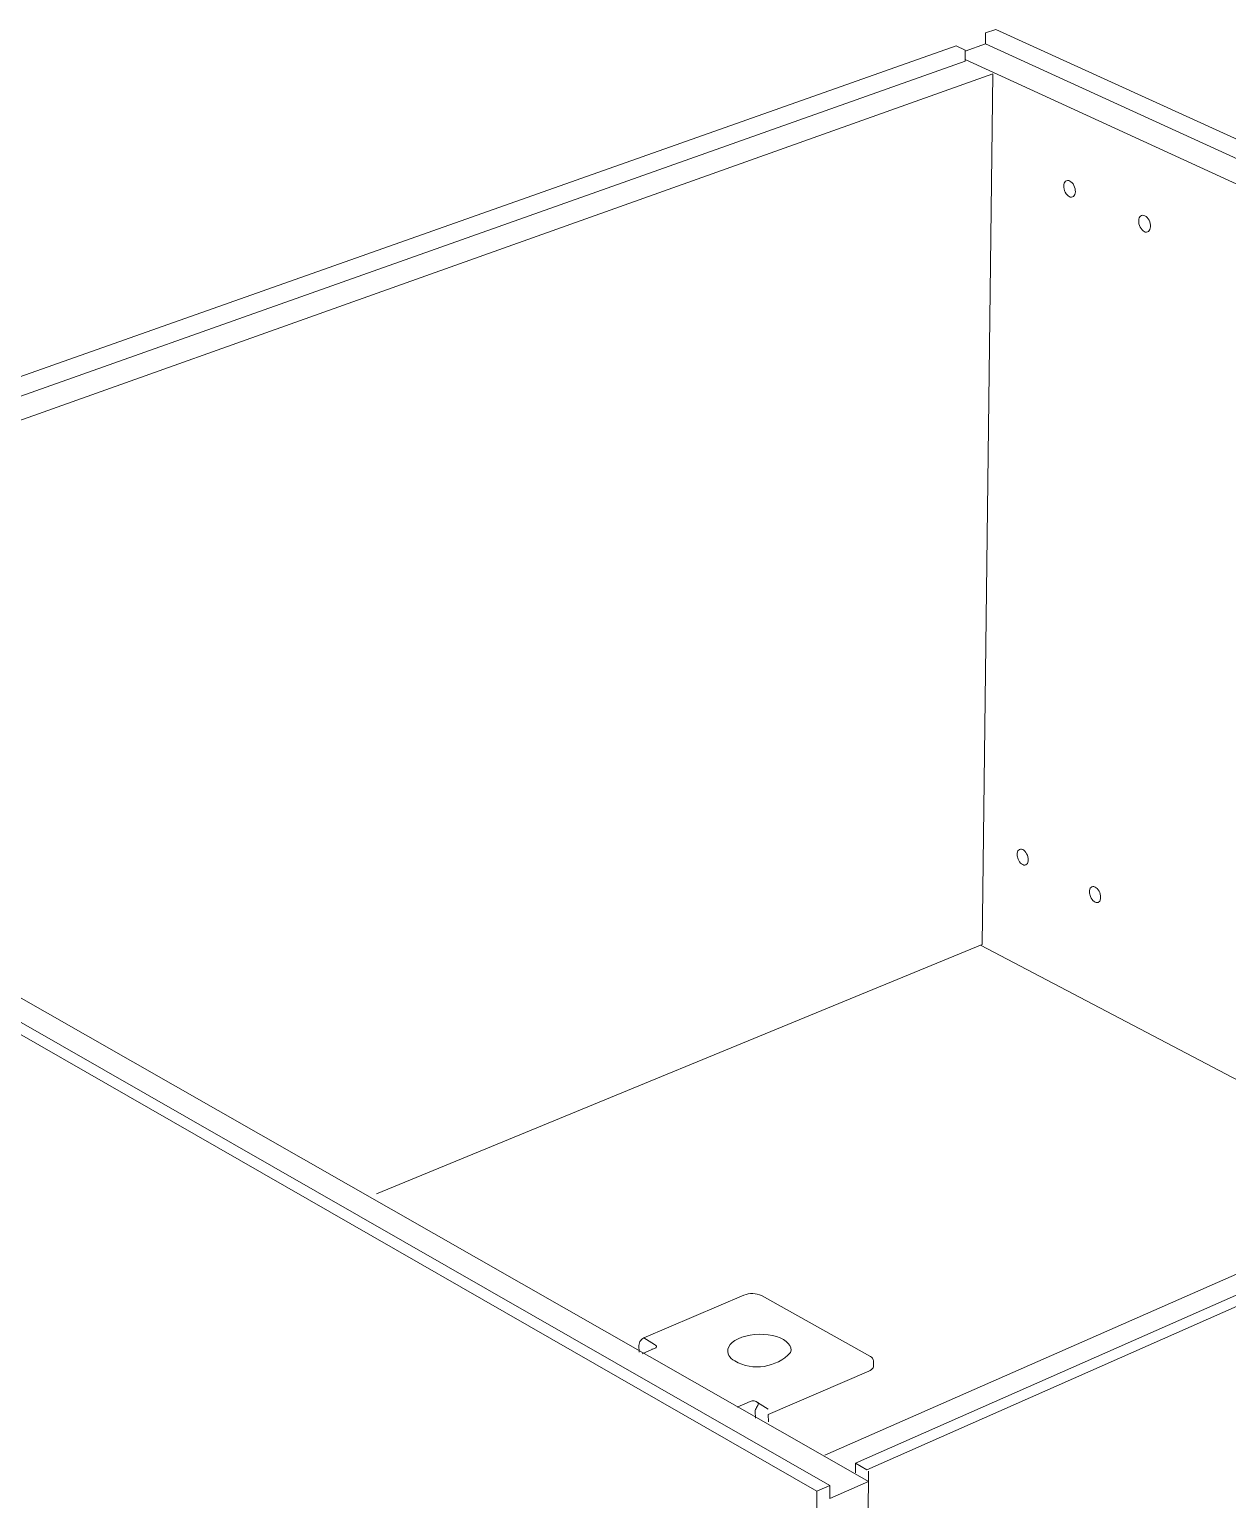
# Model space of a CAD drawing. Header units: metres. Extents: x -11.5 to 7.4, y -3.8 to 5.9.
# Drawn here: x 5.6079 to 5.7458, y 0.9827 to 1.1518 of the extents above; entities that cross this region are included whole.
import ezdxf

# ---------------------------------------------------------------- set-up
doc = ezdxf.new("R2010")
doc.units = ezdxf.units.M
doc.header["$MEASUREMENT"] = 0
doc.layers.add('PDF7_Geometry_Num_Penna__7_Num_Penna__7', color=7, linetype='Continuous', lineweight=18)

msp = doc.modelspace()

# ---------------------------------------------------------------- linework, layer by layer
at = {"layer": 'PDF7_Geometry_Num_Penna__7_Num_Penna__7', "color": 7, "linetype": 'Continuous', "lineweight": 18, "flags": 128}
for points in [[(5.717941866976606, 1.151412044870809), (5.719108947922885, 1.151821137455134)], [(5.896446652008487, 1.071097219666775), (5.719109316474761, 1.151821137455134)], [(5.715615076121606, 1.149443854992882), (5.714549961194846, 1.14993034347154), (5.53073716916867, 1.084975532026776), (5.53080228000041, 1.083946043781533)], [(5.715615076121606, 1.149326901197002), (5.717924667888976, 1.150143857859396), (5.717941866976606, 1.151411676318931)], [(5.717925159291481, 1.150143366456892), (5.895167899843242, 1.069197089035609)], [(5.532183121035796, 1.083144689148631), (5.715597877033979, 1.148167068437655)], [(5.715598245585856, 1.148167436989532), (5.715615444673483, 1.149443854992882)], [(5.715598245585856, 1.148354538492813), (5.888871682414015, 1.068891068126432)], [(5.53528792490477, 1.081388908002927), (5.71878499082232, 1.146708585806684)], [(5.71878474512107, 1.146709077209189), (5.717550096330534, 1.046561246955993)], [(5.524912206740487, 1.083210168532249), (5.698524711296198, 0.9836950190025622)], [(5.700022383276835, 0.9843663976732362), (5.527895142788546, 1.082839773895088)], [(5.699185033410538, 0.987824519942369), (5.53526175772145, 1.081281905107746)], [(5.88618850189321, 1.069921539176682), (5.699449407957527, 0.9878204658717129)], [(5.888652025494862, 1.068796104592592), (5.702991560054791, 0.9869137054017685)], [(5.891557197096713, 1.068890945275808), (5.70430090202589, 0.9861633337786255)], [(5.71755021918116, 1.046561861209123), (5.647875486688397, 1.017893439143513)], [(5.717370243014182, 1.046484465314791), (5.770022792778922, 1.018846760000683)], [(5.678062219639802, 1.000447298905428), (5.678078190221171, 1.000595948162797), (5.678112588396431, 1.000745825926423), (5.678178927734431, 1.000894475183791), (5.678268608691354, 1.001027153859789), (5.678368117698353, 1.001152461498232), (5.678493425336796, 1.001242142455155), (5.678617504468978, 1.00131708133697)], [(5.678617135917101, 1.00131646708384), (5.679838271138784, 1.000570763784483), (5.679986920396153, 1.000478625815038)], [(5.678085069856225, 0.9996992614441771), (5.678061728237299, 1.000447421756054)], [(5.678426348895041, 0.999491766736992), (5.679546746603469, 0.9999733411906142)], [(5.679546255200963, 1.000030835283546), (5.679596623957591, 1.00002223573973), (5.679648221220482, 1.000013636195916), (5.679913578572474, 1.000130344290544)], [(5.679546869454093, 0.9999734640412408), (5.679648835473609, 1.000014004747794)], [(5.679986551844276, 1.000479117217543), (5.680052891182273, 1.000428748460914), (5.680086060851275, 1.000362409122914), (5.68009466039509, 1.00030466932873), (5.680062719232348, 1.000239558496991), (5.680004979438163, 1.000180590196548), (5.679914069974981, 1.000130221439918)], [(5.692945695821114, 0.9925171681514113), (5.704524367314447, 0.9975073605764431), (5.704680387609368, 0.9975822994582568), (5.704815523297885, 0.9976756659339587), (5.704912575292363, 0.9977739464346982), (5.704994885211734, 0.9978709984291774), (5.705037882930808, 0.9979803354862486), (5.705055082018436, 0.9980896725433217)], [(5.704705449137057, 0.9991840259190514), (5.704822157231686, 0.999101715999684), (5.704920437732424, 0.9990108065364991), (5.704986777070424, 0.9989186685670566), (5.705029774789496, 0.9988191595600577), (5.705045745370866, 0.9987208790593192)], [(5.705045622520242, 0.9987202648061899), (5.705054222064057, 0.9980900410952005)], [(5.691542864523688, 0.9940025550694589), (5.691443355516689, 0.9940443242822727), (5.691335246965878, 0.9940701229137163), (5.691211167833693, 0.9940848649888272), (5.691078489157695, 0.9940774939512718), (5.690961781063066, 0.9940602948636421), (5.690847529980958, 0.9940209826633479), (5.689361037407279, 0.9933723313584686)], [(5.691443846919192, 0.9928417395051028), (5.691451217956748, 0.9929670471435452), (5.691484387625747, 0.9930886692632104), (5.691535984888636, 0.9932225764454667), (5.691592496176561, 0.9933392845400952)], [(5.691458834695556, 0.9920847339481593), (5.691444092620443, 0.9928414938038514)], [(5.691626525799943, 0.993390636101732), (5.691665838000239, 0.9934483758959152), (5.691710064225569, 0.9935134867276547), (5.691743233894568, 0.9935626269780258), (5.691767804019756, 0.9936129957346527), (5.691799745182497, 0.9936953056540219), (5.691799745182497, 0.9937690160295771), (5.691792374144939, 0.9938034142048355), (5.691767804019756, 0.9938451834176494), (5.691734634350754, 0.9938771245803899), (5.691691636631683, 0.9939029232118344), (5.691542987374314, 0.9940036607250917)], [(5.692938079082305, 0.993147637563653), (5.691691145229179, 0.9939031689130857)], [(5.692945818671738, 0.9925177824045415), (5.692961789253109, 0.9916799411357395)], [(5.699184542008034, 0.9878243970917433), (5.704475718466579, 0.9848071857190517), (5.700045724895761, 0.98285386076686), (5.700022383276835, 0.9843661519719848)], [(5.702983820465359, 0.9857874108632982), (5.702991191502914, 0.9869139511030207)], [(5.70430114772714, 0.9861634566292521), (5.702991560054791, 0.9869140739536464)], [(5.704484686562271, 0.9859992053423916), (5.703605076080656, 0.8685011811899583)], [(5.700022383276835, 0.9843663976732362), (5.698524834146824, 0.983694404749432)], [(5.698525202698701, 0.9836945276000577), (5.69793060566923, 0.8656289335558576)]]:
    msp.add_lwpolyline(points, dxfattribs=at)
for points in [[(5.678617135917101, 1.00131646708384), (5.690142735940034, 1.006249165415938, -0.2122532927010704), (5.692178002259714, 1.006184914538579), (5.70470508058518, 0.9991836573671744)], [(5.695519293583594, 0.9996488926875493, -0.3443654088074584), (5.689088800420231, 0.998669281796432), (5.688873811824864, 0.9988191595600577), (5.688691992898496, 0.998967808817425), (5.688533515591056, 0.999134885668683), (5.688418036002687, 0.9993081050512345), (5.688334497577058, 0.9994911524838619)]]:
    msp.add_lwpolyline(points, format="xyb", dxfattribs=at)
for points in [[(5.679546869454093, 1.000030343881042), (5.679546869454093, 1.000013144793413)], [(5.691592619027187, 0.993339038838843), (5.691611046621077, 0.9933636089640281)]]:
    msp.add_lwpolyline(points, close=True, dxfattribs=at)
at = {"layer": 'PDF7_Geometry_Num_Penna__7_Num_Penna__7', "color": 7, "linetype": 'Continuous', "lineweight": 18}
for centre, major_axis, ratio in [((5.727606585482121, 1.133483236086025), (-0.0003401753224299143, 0.0009357019458644534), 0.6165950816523537), ((5.736243250015736, 1.129470389557035), (-0.0003404466901049119, 0.0009444405284197988), 0.6230622759476463), ((5.7222177277366, 1.056618132750009), (-0.0003639097897298882, 0.000892842345115108), 0.5990589297970033), ((5.730546065852453, 1.05231303831514), (-0.0003682901012203032, 0.0008967144035290087), 0.6007016958624994)]:
    msp.add_ellipse(centre, major_axis=major_axis, ratio=ratio, dxfattribs=at)
msp.add_ellipse((5.691920123119814, 0.9998874610004744), major_axis=(0.003646487414291855, 8.04658838025052e-05), ratio=0.5084693703199554, start_param=6.110975710611425, end_param=9.596269640264158, dxfattribs=at)

doc.saveas('drawing.dxf')
